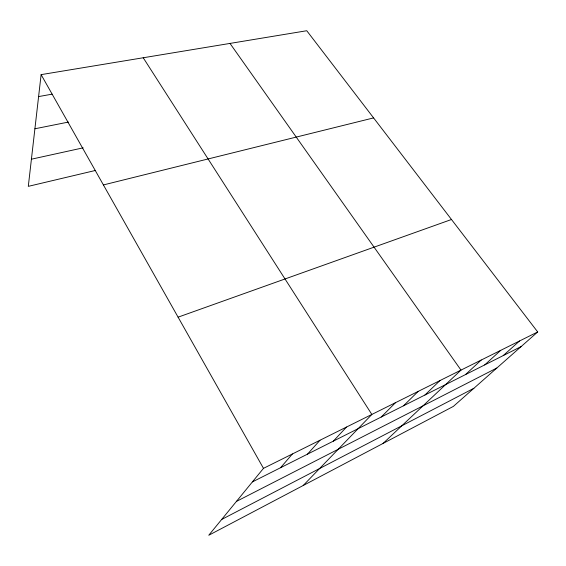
<?xml version="1.0" encoding="UTF-8"?>
<svg xmlns="http://www.w3.org/2000/svg" width="566" height="566" viewBox="0 0 566 566"><rect width="100%" height="100%" fill="white"/><g stroke="black" fill="none" stroke-linecap="round" stroke-linejoin="round"><path stroke-width="0.85" d="M537.7 331.945L263.48 468.351L208.748 535.266L453.38 406.388L537.7 331.945L306.758 30.734L41.113 74.634L28.3 186.355L95.173 170.515M280.538 467.728L292.389 453.974M307.487 454.158L320.031 440.221M333.324 441.147L346.498 427.061M303.213 485.494L371.855 414.446L143.226 57.76M381.243 417.015L395.471 402.695M403.494 405.815L418.168 391.41M424.917 395.026L439.994 380.55M383.069 443.426L461 370.1L230.001 43.419M465.471 374.6L481.234 360.033M484.68 364.928L500.74 350.333M503.224 355.59L519.546 340.98M221.681 519.454L473.883 388.29M236.439 501.412L496.835 368.02M252.401 481.899L521.137 346.569M178.092 317.165L451.484 219.502M103.408 184.933L373.588 117.905M31.413 159.195L83.16 147.832M34.901 128.779L68.429 122.072M38.594 96.581L52.107 94.161M41.113 74.634L263.48 468.351"/></g></svg>
